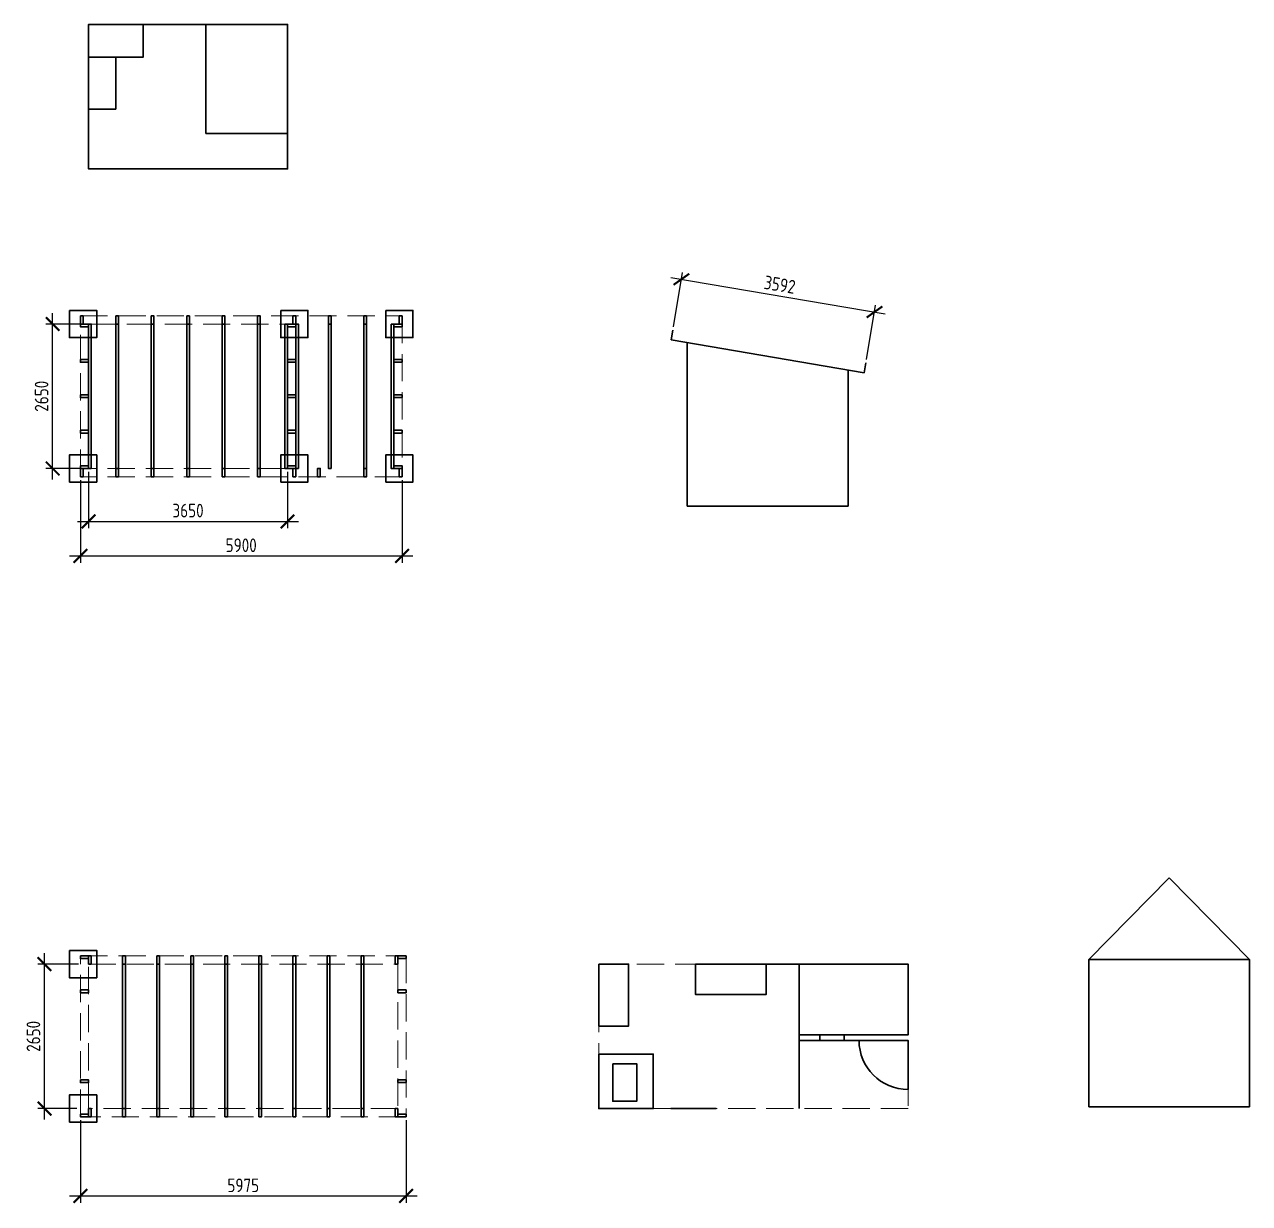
# Model space of a CAD drawing. Header units: millimetres. Extents: x 743280 to 1140305, y -337608 to -106611.
# Drawn here: x 787218 to 809688, y -164980 to -143354 of the extents above; entities that cross this region are included whole.
import ezdxf

# ---------------------------------------------------------------- set-up
doc = ezdxf.new("R2010")
doc.units = ezdxf.units.MM
doc.header["$PDMODE"] = 35
doc.linetypes.add('GOST2.303 4', pattern=[7, 5, -2, 0])
doc.layers.get('Defpoints').update_dxf_attribs({"color": 9})
for name, color, linetype, lineweight in [('НЕВИДИМЫЕ', 6, 'GOST2.303 4', 13), ('ОСНОВНЫЕ', 7, 'Continuous', 30), ('Плиты покрытия', 5, 'Continuous', 30), ('РАЗМЕРЫ', 42, 'Continuous', 13)]:
    doc.layers.add(name, color=color, linetype=linetype, lineweight=lineweight)
doc.styles.add('GOST 2.304', font='CS_Gost2304.shx')
doc.dimstyles.new('СПДС', dxfattribs={"dimtxt": 2.5, "dimasz": 2.5, "dimexe": 1.25, "dimexo": 0.625, "dimtad": 1, "dimdec": 0, "dimtxsty": 'GOST 2.304', "dimblk": 'ARCHTICK', "dimblk1": 'ARCHTICK', "dimblk2": 'ARCHTICK', "dimcen": 2.5, "dimdle": 2, "dimadec": 0, "dimazin": 2, "dimtfac": 0.75, "dimtdec": 4, "dimtmove": 1, "dimatfit": 3, "dimfxl": 1, "dimtolj": 1, "dimarcsym": 1})

# ---------------------------------------------------------------- blocks, each defined once
blk = doc.blocks.new('_ArchTick')
at = {"color": 0, "linetype": 'ByBlock', "const_width": 0.15}
blk.add_lwpolyline([(-0.5, -0.5), (0.5, 0.5)], dxfattribs=at)
blk = doc.blocks.new('*D11')
at = {"layer": 'Defpoints', "color": 0, "ltscale": 100, "transparency": 16777216}
for p in [(787735, -148848), (788418, -148848), (788393, -151498)]:
    blk.add_point(p, dxfattribs=at)
at = {"layer": 'РАЗМЕРЫ', "color": 0, "lineweight": -2, "ltscale": 100, "transparency": 16777216}
for p, q in [((787735, -151698), (787735, -148648)), ((788356, -148848), (787610, -148848)), ((788331, -151498), (787610, -151498))]:
    blk.add_line(p, q, dxfattribs=at)
at = {"layer": 'РАЗМЕРЫ', "color": 0, "lineweight": -2, "ltscale": 100, "transparency": 16777216, "xscale": 250, "yscale": 250, "zscale": 250}
for p, rotation in [((787735, -148848), 90), ((787735, -151498), 270)]:
    blk.add_blockref('_ArchTick', p, dxfattribs=dict(at, rotation=rotation))
at = {"layer": 'РАЗМЕРЫ', "color": 0, "ltscale": 100, "transparency": 16777216, "insert": (787532, -150173), "char_height": 250, "attachment_point": 5, "rotation": 90, "style": 'GOST 2.304'}
blk.add_mtext('\\A1;2650', dxfattribs=at)
blk = doc.blocks.new('*D12')
at = {"layer": 'Defpoints', "color": 0, "ltscale": 100, "transparency": 16777216}
for p in [(788393, -151498), (792043, -151498), (792043, -152470)]:
    blk.add_point(p, dxfattribs=at)
at = {"layer": 'РАЗМЕРЫ', "color": 0, "lineweight": -2, "ltscale": 100, "transparency": 16777216}
for p, q in [((788393, -151560), (788393, -152595)), ((792043, -151560), (792043, -152595)), ((788193, -152470), (792243, -152470))]:
    blk.add_line(p, q, dxfattribs=at)
at = {"layer": 'РАЗМЕРЫ', "color": 0, "lineweight": -2, "ltscale": 100, "transparency": 16777216, "xscale": 250, "yscale": 250, "zscale": 250, "rotation": 180}
blk.add_blockref('_ArchTick', (788393, -152470), dxfattribs=at)
at = {"layer": 'РАЗМЕРЫ', "color": 0, "lineweight": -2, "ltscale": 100, "transparency": 16777216, "xscale": 250, "yscale": 250, "zscale": 250}
blk.add_blockref('_ArchTick', (792043, -152470), dxfattribs=at)
at = {"layer": 'РАЗМЕРЫ', "color": 0, "ltscale": 100, "transparency": 16777216, "insert": (790218, -152270), "char_height": 250, "attachment_point": 5, "style": 'GOST 2.304'}
blk.add_mtext('\\A1;3650', dxfattribs=at)
blk = doc.blocks.new('*D13')
at = {"layer": 'Defpoints', "color": 0, "ltscale": 100, "transparency": 16777216}
for p in [(802810, -148627), (799110, -148959), (802652, -149559)]:
    blk.add_point(p, dxfattribs=at)
at = {"layer": 'РАЗМЕРЫ', "color": 0, "lineweight": -2, "ltscale": 100, "transparency": 16777216}
for p, q in [((799071, -147994), (803007, -148661)), ((799121, -148897), (799289, -147904)), ((802662, -149497), (802831, -148504))]:
    blk.add_line(p, q, dxfattribs=at)
at = {"layer": 'РАЗМЕРЫ', "color": 0, "lineweight": -2, "ltscale": 100, "transparency": 16777216, "xscale": 250, "yscale": 250, "zscale": 250}
for p, rotation in [((799268, -148027), 170.3802722003013), ((802810, -148627), 350.3802722003013)]:
    blk.add_blockref('_ArchTick', p, dxfattribs=dict(at, rotation=rotation))
at = {"layer": 'РАЗМЕРЫ', "color": 0, "ltscale": 100, "transparency": 16777216, "insert": (801073, -148126), "char_height": 250, "attachment_point": 5, "rotation": 350.3803, "style": 'GOST 2.304'}
blk.add_mtext('\\A1;3592', dxfattribs=at)
blk = doc.blocks.new('*D14')
at = {"layer": 'Defpoints', "color": 0, "ltscale": 100, "transparency": 16777216}
for p in [(788243, -151648), (794143, -151648), (794143, -153101)]:
    blk.add_point(p, dxfattribs=at)
at = {"layer": 'РАЗМЕРЫ', "color": 0, "lineweight": -2, "ltscale": 100, "transparency": 16777216}
for p, q in [((788243, -151710), (788243, -153226)), ((794143, -151710), (794143, -153226)), ((788043, -153101), (794343, -153101))]:
    blk.add_line(p, q, dxfattribs=at)
at = {"layer": 'РАЗМЕРЫ', "color": 0, "lineweight": -2, "ltscale": 100, "transparency": 16777216, "xscale": 250, "yscale": 250, "zscale": 250, "rotation": 180}
blk.add_blockref('_ArchTick', (788243, -153101), dxfattribs=at)
at = {"layer": 'РАЗМЕРЫ', "color": 0, "lineweight": -2, "ltscale": 100, "transparency": 16777216, "xscale": 250, "yscale": 250, "zscale": 250}
blk.add_blockref('_ArchTick', (794143, -153101), dxfattribs=at)
at = {"layer": 'РАЗМЕРЫ', "color": 0, "ltscale": 100, "transparency": 16777216, "insert": (791193, -152906), "char_height": 250, "attachment_point": 5, "style": 'GOST 2.304'}
blk.add_mtext('\\A1;5900', dxfattribs=at)
blk = doc.blocks.new('*D15')
at = {"layer": 'Defpoints', "color": 0, "ltscale": 100, "transparency": 16777216}
for p in [(787585, -160589), (788268, -160589), (788243, -163239)]:
    blk.add_point(p, dxfattribs=at)
at = {"layer": 'РАЗМЕРЫ', "color": 0, "lineweight": -2, "ltscale": 100, "transparency": 16777216}
for p, q in [((787585, -163439), (787585, -160389)), ((788206, -160589), (787460, -160589)), ((788181, -163239), (787460, -163239))]:
    blk.add_line(p, q, dxfattribs=at)
at = {"layer": 'РАЗМЕРЫ', "color": 0, "lineweight": -2, "ltscale": 100, "transparency": 16777216, "xscale": 250, "yscale": 250, "zscale": 250}
for p, rotation in [((787585, -160589), 90), ((787585, -163239), 270)]:
    blk.add_blockref('_ArchTick', p, dxfattribs=dict(at, rotation=rotation))
at = {"layer": 'РАЗМЕРЫ', "color": 0, "ltscale": 100, "transparency": 16777216, "insert": (787382, -161914), "char_height": 250, "attachment_point": 5, "rotation": 90, "style": 'GOST 2.304'}
blk.add_mtext('\\A1;2650', dxfattribs=at)
blk = doc.blocks.new('*D16')
at = {"layer": 'Defpoints', "color": 0, "ltscale": 100, "transparency": 16777216}
for p in [(788243, -163389), (794218, -163389), (794218, -164842)]:
    blk.add_point(p, dxfattribs=at)
at = {"layer": 'РАЗМЕРЫ', "color": 0, "lineweight": -2, "ltscale": 100, "transparency": 16777216}
for p, q in [((788243, -163451), (788243, -164967)), ((794218, -163451), (794218, -164967)), ((788043, -164842), (794418, -164842))]:
    blk.add_line(p, q, dxfattribs=at)
at = {"layer": 'РАЗМЕРЫ', "color": 0, "lineweight": -2, "ltscale": 100, "transparency": 16777216, "xscale": 250, "yscale": 250, "zscale": 250, "rotation": 180}
blk.add_blockref('_ArchTick', (788243, -164842), dxfattribs=at)
at = {"layer": 'РАЗМЕРЫ', "color": 0, "lineweight": -2, "ltscale": 100, "transparency": 16777216, "xscale": 250, "yscale": 250, "zscale": 250}
blk.add_blockref('_ArchTick', (794218, -164842), dxfattribs=at)
at = {"layer": 'РАЗМЕРЫ', "color": 0, "ltscale": 100, "transparency": 16777216, "insert": (791231, -164647), "char_height": 250, "attachment_point": 5, "style": 'GOST 2.304'}
blk.add_mtext('\\A1;5975', dxfattribs=at)

msp = doc.modelspace()

# ---------------------------------------------------------------- linework, layer by layer
at = {"layer": 'НЕВИДИМЫЕ', "ltscale": 100}
msp.add_line((792193.4, -151647.9), (792193.4, -148697.9), dxfattribs=at)
for points in [[(788243.4, -148697.9), (794143.4, -148697.9), (794143.4, -151647.9), (788243.4, -151647.9)], [(788393.4, -148847.9), (792043.4, -148847.9), (792043.4, -151497.9), (788393.4, -151497.9)], [(788243.4, -160438.6), (794218.4, -160438.6), (794218.4, -163388.6), (788243.4, -163388.6)], [(788393.4, -160588.6), (794068.4, -160588.6), (794068.4, -163238.6), (788393.4, -163238.6)], [(797750.4, -160588.6), (803425.4, -160588.6), (803425.4, -163238.6), (797750.4, -163238.6)]]:
    msp.add_lwpolyline(points, close=True, dxfattribs=at)
at = {"layer": 'ОСНОВНЫЕ', "ltscale": 100}
for p, q in [((788893.4, -143953.8), (788893.4, -144909.2)), ((788893.4, -144909.2), (788393.4, -144909.2)), ((799079.6, -149139.9), (799110.3, -148958.8)), ((799079.6, -149139.9), (802621.1, -149740.2)), ((799375.3, -152190.1), (799375.3, -149190.1)), ((802621.1, -149740.2), (802651.8, -149559.1)), ((802325.3, -152190.1), (802325.3, -149690.1)), ((799375.3, -152190.1), (802325.3, -152190.1)), ((808213.1, -159007.4), (806738.1, -160507.4)), ((808213.1, -159007.4), (809688.1, -160507.4)), ((801425.4, -161888.6), (801425.4, -160588.6)), ((806738.1, -163207.4), (806738.1, -160507.4)), ((806738.1, -160507.4), (809688.1, -160507.4)), ((809688.1, -163207.4), (809688.1, -160507.4)), ((801425.4, -161888.6), (801425.4, -163238.6)), ((801425.4, -161988.6), (803425.4, -161988.6)), ((801804.7, -161888.6), (801804.7, -161988.6)), ((802251.7, -161888.6), (802251.7, -161988.6)), ((799074.6, -163238.6), (799904.5, -163238.6)), ((806738.1, -163207.4), (809688.1, -163207.4))]:
    msp.add_line(p, q, dxfattribs=at)
for points in [[(788393.4, -143353.8), (792043.4, -143353.8), (792043.4, -146003.8), (788393.4, -146003.8)], [(789393.4, -143353.8), (789393.4, -143953.8), (788393.4, -143953.8), (788393.4, -143353.8)], [(790543.4, -145353.8), (790543.4, -143353.8), (792043.4, -143353.8), (792043.4, -145353.8)], [(788393.4, -148847.9), (788443.4, -148847.9), (788443.4, -151497.9), (788393.4, -151497.9)], [(788893.4, -148847.9), (788943.4, -148847.9), (788943.4, -151497.9), (788893.4, -151497.9)], [(789543.4, -148847.9), (789593.4, -148847.9), (789593.4, -151497.9), (789543.4, -151497.9)], [(790193.4, -148847.9), (790243.4, -148847.9), (790243.4, -151497.9), (790193.4, -151497.9)], [(790843.4, -148847.9), (790893.4, -148847.9), (790893.4, -151497.9), (790843.4, -151497.9)], [(791493.4, -148847.9), (791543.4, -148847.9), (791543.4, -151497.9), (791493.4, -151497.9)], [(791993.4, -148847.9), (792043.4, -148847.9), (792043.4, -151497.9), (791993.4, -151497.9)], [(792193.4, -148847.9), (792243.4, -148847.9), (792243.4, -151497.9), (792193.4, -151497.9)], [(792793.4, -148847.9), (792843.4, -148847.9), (792843.4, -151497.9), (792793.4, -151497.9)], [(793443.4, -148847.9), (793493.4, -148847.9), (793493.4, -151497.9), (793443.4, -151497.9)], [(793943.4, -148847.9), (793993.4, -148847.9), (793993.4, -151497.9), (793943.4, -151497.9)], [(789018.4, -160588.6), (789068.4, -160588.6), (789068.4, -163238.6), (789018.4, -163238.6)], [(789643.4, -160588.6), (789693.4, -160588.6), (789693.4, -163238.6), (789643.4, -163238.6)], [(790268.4, -160588.6), (790318.4, -160588.6), (790318.4, -163238.6), (790268.4, -163238.6)], [(790893.4, -160588.6), (790943.4, -160588.6), (790943.4, -163238.6), (790893.4, -163238.6)], [(791518.4, -160588.6), (791568.4, -160588.6), (791568.4, -163238.6), (791518.4, -163238.6)], [(792143.4, -160588.6), (792193.4, -160588.6), (792193.4, -163238.6), (792143.4, -163238.6)], [(792768.4, -160588.6), (792818.4, -160588.6), (792818.4, -163238.6), (792768.4, -163238.6)], [(793393.4, -160588.6), (793443.4, -160588.6), (793443.4, -163238.6), (793393.4, -163238.6)], [(797750.4, -160588.6), (798298.6, -160588.6), (798298.6, -161725.3), (797750.4, -161725.3)], [(799523.4, -160588.6), (800823.4, -160588.6), (800823.4, -161143.4), (799523.4, -161143.4)], [(797750.4, -162238.6), (798750.4, -162238.6), (798750.4, -163238.6), (797750.4, -163238.6)], [(798008.3, -162416), (798448.3, -162416), (798448.3, -163106), (798008.3, -163106)]]:
    msp.add_lwpolyline(points, close=True, dxfattribs=at)
at = {"layer": 'ОСНОВНЫЕ'}
for points in [[(788243.4, -148697.9), (788293.4, -148697.9), (788293.4, -148847.9), (788243.4, -148847.9)], [(788893.4, -148697.9), (788943.4, -148697.9), (788943.4, -148847.9), (788893.4, -148847.9)], [(789543.4, -148697.9), (789593.4, -148697.9), (789593.4, -148847.9), (789543.4, -148847.9)], [(790193.4, -148697.9), (790243.4, -148697.9), (790243.4, -148847.9), (790193.4, -148847.9)], [(790843.4, -148697.9), (790893.4, -148697.9), (790893.4, -148847.9), (790843.4, -148847.9)], [(791493.4, -148697.9), (791543.4, -148697.9), (791543.4, -148847.9), (791493.4, -148847.9)], [(792143.4, -148697.9), (792193.4, -148697.9), (792193.4, -148847.9), (792143.4, -148847.9)], [(792793.4, -148697.9), (792843.4, -148697.9), (792843.4, -148847.9), (792793.4, -148847.9)], [(793443.4, -148697.9), (793493.4, -148697.9), (793493.4, -148847.9), (793443.4, -148847.9)], [(794093.4, -148697.9), (794143.4, -148697.9), (794143.4, -148847.9), (794093.4, -148847.9)], [(788243.4, -148847.9), (788243.4, -148897.9), (788393.4, -148897.9), (788393.4, -148847.9)], [(792043.4, -148847.9), (792043.4, -148897.9), (792193.4, -148897.9), (792193.4, -148847.9)], [(793993.4, -148847.9), (793993.4, -148897.9), (794143.4, -148897.9), (794143.4, -148847.9)], [(788243.4, -149497.9), (788243.4, -149547.9), (788393.4, -149547.9), (788393.4, -149497.9)], [(792043.4, -149497.9), (792043.4, -149547.9), (792193.4, -149547.9), (792193.4, -149497.9)], [(793993.4, -149497.9), (793993.4, -149547.9), (794143.4, -149547.9), (794143.4, -149497.9)], [(788243.4, -150147.9), (788243.4, -150197.9), (788393.4, -150197.9), (788393.4, -150147.9)], [(792043.4, -150147.9), (792043.4, -150197.9), (792193.4, -150197.9), (792193.4, -150147.9)], [(793993.4, -150147.9), (793993.4, -150197.9), (794143.4, -150197.9), (794143.4, -150147.9)], [(788243.4, -150797.9), (788243.4, -150847.9), (788393.4, -150847.9), (788393.4, -150797.9)], [(792043.4, -150797.9), (792043.4, -150847.9), (792193.4, -150847.9), (792193.4, -150797.9)], [(793993.4, -150797.9), (793993.4, -150847.9), (794143.4, -150847.9), (794143.4, -150797.9)], [(788243.4, -151447.9), (788243.4, -151497.9), (788393.4, -151497.9), (788393.4, -151447.9)], [(788243.4, -151647.9), (788293.4, -151647.9), (788293.4, -151497.9), (788243.4, -151497.9)], [(788893.4, -151647.9), (788943.4, -151647.9), (788943.4, -151497.9), (788893.4, -151497.9)], [(789543.4, -151647.9), (789593.4, -151647.9), (789593.4, -151497.9), (789543.4, -151497.9)], [(790193.4, -151647.9), (790243.4, -151647.9), (790243.4, -151497.9), (790193.4, -151497.9)], [(790843.4, -151647.9), (790893.4, -151647.9), (790893.4, -151497.9), (790843.4, -151497.9)], [(791493.4, -151647.9), (791543.4, -151647.9), (791543.4, -151497.9), (791493.4, -151497.9)], [(792043.4, -151447.9), (792043.4, -151497.9), (792193.4, -151497.9), (792193.4, -151447.9)], [(792143.4, -151647.9), (792193.4, -151647.9), (792193.4, -151497.9), (792143.4, -151497.9)], [(792593.4, -151647.9), (792643.4, -151647.9), (792643.4, -151497.9), (792593.4, -151497.9)], [(793443.4, -151647.9), (793493.4, -151647.9), (793493.4, -151497.9), (793443.4, -151497.9)], [(793993.4, -151447.9), (793993.4, -151497.9), (794143.4, -151497.9), (794143.4, -151447.9)], [(794093.4, -151647.9), (794143.4, -151647.9), (794143.4, -151497.9), (794093.4, -151497.9)], [(788243.4, -160438.6), (788243.4, -160488.6), (788393.4, -160488.6), (788393.4, -160438.6)], [(788393.4, -160438.6), (788443.4, -160438.6), (788443.4, -160588.6), (788393.4, -160588.6)], [(789018.4, -160438.6), (789068.4, -160438.6), (789068.4, -160588.6), (789018.4, -160588.6)], [(789643.4, -160438.6), (789693.4, -160438.6), (789693.4, -160588.6), (789643.4, -160588.6)], [(790268.4, -160438.6), (790318.4, -160438.6), (790318.4, -160588.6), (790268.4, -160588.6)], [(790893.4, -160438.6), (790943.4, -160438.6), (790943.4, -160588.6), (790893.4, -160588.6)], [(791518.4, -160438.6), (791568.4, -160438.6), (791568.4, -160588.6), (791518.4, -160588.6)], [(792143.4, -160438.6), (792193.4, -160438.6), (792193.4, -160588.6), (792143.4, -160588.6)], [(792768.4, -160438.6), (792818.4, -160438.6), (792818.4, -160588.6), (792768.4, -160588.6)], [(793393.4, -160438.6), (793443.4, -160438.6), (793443.4, -160588.6), (793393.4, -160588.6)], [(794068.4, -160438.6), (794018.4, -160438.6), (794018.4, -160588.6), (794068.4, -160588.6)], [(794218.4, -160438.6), (794218.4, -160488.6), (794068.4, -160488.6), (794068.4, -160438.6)], [(788243.4, -161063.6), (788243.4, -161113.6), (788393.4, -161113.6), (788393.4, -161063.6)], [(794218.4, -161063.6), (794218.4, -161113.6), (794068.4, -161113.6), (794068.4, -161063.6)], [(788243.4, -162713.6), (788243.4, -162763.6), (788393.4, -162763.6), (788393.4, -162713.6)], [(794218.4, -162713.6), (794218.4, -162763.6), (794068.4, -162763.6), (794068.4, -162713.6)], [(788243.4, -163338.6), (788243.4, -163388.6), (788393.4, -163388.6), (788393.4, -163338.6)], [(788393.4, -163238.6), (788443.4, -163238.6), (788443.4, -163388.6), (788393.4, -163388.6)], [(789018.4, -163388.6), (789068.4, -163388.6), (789068.4, -163238.6), (789018.4, -163238.6)], [(789643.4, -163388.6), (789693.4, -163388.6), (789693.4, -163238.6), (789643.4, -163238.6)], [(790268.4, -163388.6), (790318.4, -163388.6), (790318.4, -163238.6), (790268.4, -163238.6)], [(790893.4, -163388.6), (790943.4, -163388.6), (790943.4, -163238.6), (790893.4, -163238.6)], [(791518.4, -163388.6), (791568.4, -163388.6), (791568.4, -163238.6), (791518.4, -163238.6)], [(792143.4, -163388.6), (792193.4, -163388.6), (792193.4, -163238.6), (792143.4, -163238.6)], [(792768.4, -163388.6), (792818.4, -163388.6), (792818.4, -163238.6), (792768.4, -163238.6)], [(793393.4, -163388.6), (793443.4, -163388.6), (793443.4, -163238.6), (793393.4, -163238.6)], [(794068.4, -163238.6), (794018.4, -163238.6), (794018.4, -163388.6), (794068.4, -163388.6)], [(794218.4, -163338.6), (794218.4, -163388.6), (794068.4, -163388.6), (794068.4, -163338.6)]]:
    msp.add_lwpolyline(points, close=True, dxfattribs=at)
at = {"layer": 'ОСНОВНЫЕ', "ltscale": 100}
for points in [[(800823.4, -160588.6), (803425.4, -160588.6), (803425.4, -161888.6), (801425.4, -161888.6)], [(802525.4, -161988.6), (803425.4, -161988.6), (803425.4, -162888.6)]]:
    msp.add_lwpolyline(points, dxfattribs=at)
msp.add_arc((803425.4, -161988.6), 900, 180, 270, dxfattribs=at)
at = {"layer": 'Плиты покрытия'}
for points in [[(788043.4, -148597.9), (788543.4, -148597.9), (788543.4, -149097.9), (788043.4, -149097.9)], [(791918.4, -148597.9), (792418.4, -148597.9), (792418.4, -149097.9), (791918.4, -149097.9)], [(793843.4, -148597.9), (794343.4, -148597.9), (794343.4, -149097.9), (793843.4, -149097.9)], [(788043.4, -151747.9), (788543.4, -151747.9), (788543.4, -151247.9), (788043.4, -151247.9)], [(791918.4, -151747.9), (792418.4, -151747.9), (792418.4, -151247.9), (791918.4, -151247.9)], [(793843.4, -151747.9), (794343.4, -151747.9), (794343.4, -151247.9), (793843.4, -151247.9)], [(788043.4, -160338.6), (788543.4, -160338.6), (788543.4, -160838.6), (788043.4, -160838.6)], [(788043.4, -163488.6), (788543.4, -163488.6), (788543.4, -162988.6), (788043.4, -162988.6)]]:
    msp.add_lwpolyline(points, close=True, dxfattribs=at)

# ---------------------------------------------------------------- dimensions: what is measured, and where the dimension line sits
at = {"layer": 'РАЗМЕРЫ', "ltscale": 100}
dim = msp.add_aligned_dim(p1=(799110.3, -148958.8), p2=(802651.8, -149559.1), distance=945.1, dimstyle='СПДС', override={"dimscale": 100}, dxfattribs=at)
dim.commit()
dim.dimension.update_dxf_attribs({"geometry": '*D13', "text_midpoint": (801073.1, -148125.6)})
for base, p1, p2, picture, middle in [((787734.9, -148847.9), (788393.4, -151497.9), (788418.4, -148847.9), '*D11', (787532.5, -150172.9)), ((787584.9, -160588.6), (788243.4, -163238.6), (788268.4, -160588.6), '*D15', (787382.5, -161913.6))]:
    dim = msp.add_linear_dim(base=base, p1=p1, p2=p2, angle=90, dimstyle='СПДС', override={"dimscale": 100}, dxfattribs=at)
    dim.commit()
    dim.dimension.update_dxf_attribs({"geometry": picture, "text_midpoint": middle})
for base, p1, p2, picture, middle in [((794143.4, -153101.1), (788243.4, -151647.9), (794143.4, -151647.9), '*D14', (791193.4, -152906.4)), ((792043.4, -152470.1), (788393.4, -151497.9), (792043.4, -151497.9), '*D12', (790218.4, -152270.1)), ((794218.4, -164841.8), (788243.4, -163388.6), (794218.4, -163388.6), '*D16', (791230.9, -164647.1))]:
    dim = msp.add_linear_dim(base=base, p1=p1, p2=p2, dimstyle='СПДС', override={"dimscale": 100}, dxfattribs=at)
    dim.commit()
    dim.dimension.update_dxf_attribs({"geometry": picture, "text_midpoint": middle})

doc.saveas('drawing.dxf')
